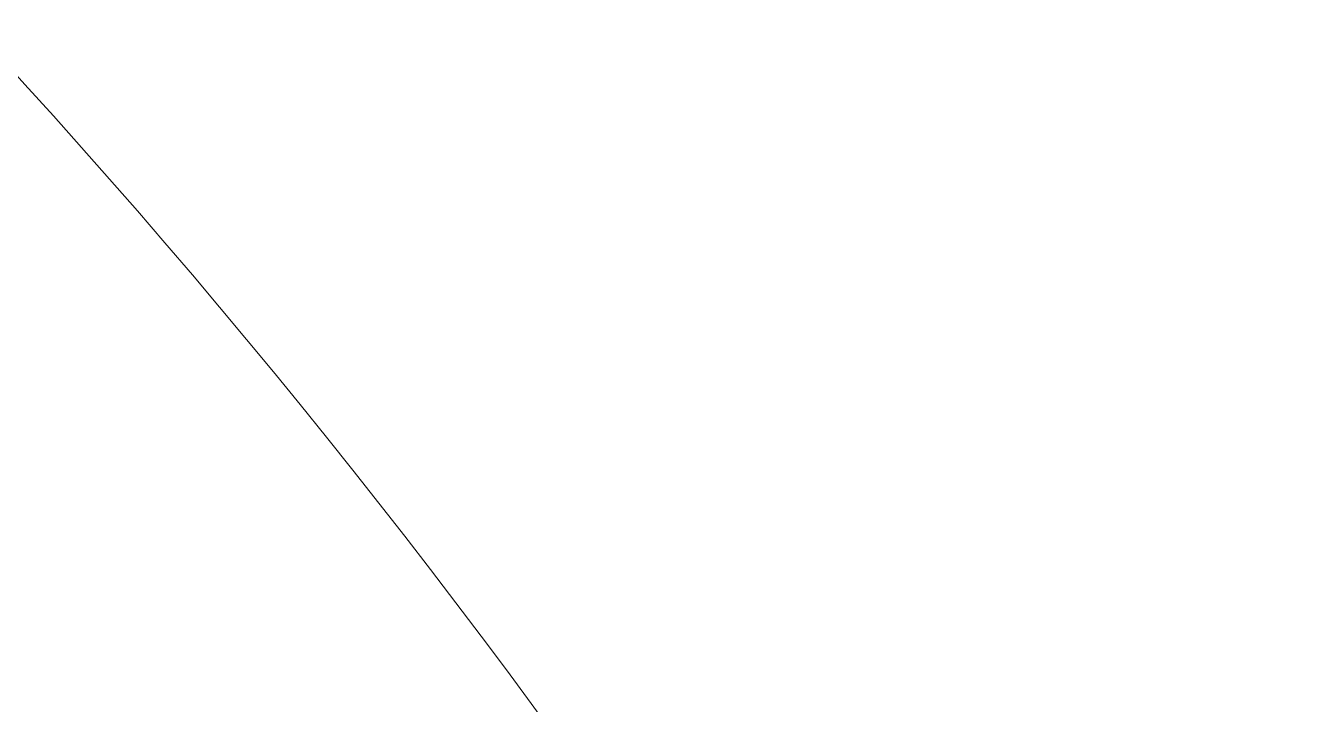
# Model space of a CAD drawing. Extents: x -864 to 2539, y -2536 to -44.
# Drawn here: x 932.4 to 938.99, y -739.73 to -736.23 of the extents above; entities that cross this region are included whole.
import ezdxf

# ---------------------------------------------------------------- set-up
doc = ezdxf.new("R2010")
doc.units = 0
doc.header["$MEASUREMENT"] = 0
doc.layers.add('Layer 1', color=7, linetype='Continuous', lineweight=0)

msp = doc.modelspace()

# ---------------------------------------------------------------- linework, layer by layer
at = {"layer": 'Layer 1'}
for points, knots in [([(978.1801, -956.615), (976.9801, -952.275), (974.89, -948.625), (971.9301, -945.715), (967.1901, -941.0651), (957.91, -935.0551), (943.5701, -927.3251), (930.41, -920.235), (918.0601, -912.845), (906.8201, -905.3351), (940.4401, -868.0651), (957.4801, -817.3051), (957.4801, -754.405), (957.4801, -712.345), (949.6801, -675.1849), (934.29, -643.955), (918.86, -612.635), (895.8101, -588.145), (865.7701, -571.145), (835.78, -554.1849), (799.42, -545.5851), (757.6801, -545.5851), (726.9301, -545.5851), (699.0701, -550.465), (674.87, -560.0851), (650.63, -569.725), (629.7701, -583.845), (612.87, -602.035), (595.9701, -620.205), (582.9, -642.535), (574.0001, -668.405), (565.13, -694.1949), (560.63, -722.955), (560.63, -753.855), (560.63, -784.205), (564.9401, -812.6749), (573.4501, -838.475), (581.9801, -864.345), (594.86, -886.995), (611.7501, -905.795), (628.65, -924.635), (649.84, -939.265), (674.7301, -949.265), (699.5701, -959.255), (728.03, -964.3251), (759.3301, -964.3251), (797.42, -964.3251), (830.12, -957.625), (856.54, -944.4149), (870.34, -954.3051), (883.2401, -963.105), (894.9, -970.5751), (906.85, -978.245), (917.4301, -984.1749), (926.34, -988.225), (935.41, -992.3351), (943.28, -994.4149), (949.7301, -994.4149), (957.88, -994.4149), (964.91, -991.3051), (970.64, -985.145), (970.6801, -985.105), (970.7201, -985.0551), (970.7601, -985.015), (976.4701, -978.8251), (979.37, -972.475), (979.37, -966.155), (979.37, -962.6749), (978.9701, -959.495), (978.1801, -956.615)], [0, 0, 0, 0, 1, 1, 1, 2, 2, 2, 3, 3, 3, 4, 4, 4, 5, 5, 5, 6, 6, 6, 7, 7, 7, 8, 8, 8, 9, 9, 9, 10, 10, 10, 11, 11, 11, 12, 12, 12, 13, 13, 13, 14, 14, 14, 15, 15, 15, 16, 16, 16, 17, 17, 17, 18, 18, 18, 19, 19, 19, 20, 20, 20, 21, 21, 21, 22, 22, 22, 23, 23, 23, 23]), ([(907.0297, -734.2153), (906.897, -734.2683), (906.8441, -734.3611), (906.738, -734.4406), (902.0977, -733.2872), (897.1657, -732.9691), (892.2072, -733.6451), (885.9119, -734.5116), (880.1238, -736.2897), (874.6758, -738.686), (874.4387, -734.733), (874.1137, -730.8471), (873.6881, -727.04), (875.7565, -726.1583), (877.8619, -725.3441), (880.0231, -724.6297), (890.4572, -721.1958), (900.0427, -718.8756), (908.7399, -711.7164), (916.3898, -705.4188), (923.4962, -698.4982), (930.4301, -691.3652), (920.7916, -693.8181), (911.2457, -696.5095), (901.9651, -699.9829), (891.4117, -703.9338), (884.6103, -711.0933), (876.4169, -718.3984), (875.2894, -719.406), (874.1339, -720.3673), (872.9605, -721.2993), (872.3281, -716.7714), (871.561, -712.351), (870.6526, -708.0471), (872.0569, -706.5655), (873.413, -705.0035), (874.7066, -703.3372), (877.7692, -699.3997), (879.9435, -694.9846), (881.2693, -690.4106), (881.3886, -690.3575), (881.508, -690.3046), (881.6273, -690.225), (892.0746, -683.4236), (905.3193, -674.3154), (918.5377, -677.5372), (925.8296, -679.327), (931.6896, -683.1187), (935.6935, -688.3423), (938.2126, -694.4146), (938.5706, -701.3884), (936.4625, -708.5873), (932.6442, -721.6467), (918.14, -728.5673), (907.0297, -734.2153)], [0, 0, 0, 0, 1, 1, 1, 2, 2, 2, 3, 3, 3, 4, 4, 4, 5, 5, 5, 6, 6, 6, 7, 7, 7, 8, 8, 8, 9, 9, 9, 10, 10, 10, 11, 11, 11, 12, 12, 12, 13, 13, 13, 14, 14, 14, 15, 15, 15, 16, 16, 16, 17, 17, 17, 18, 18, 18, 18]), ([(953.4801, -754.405), (953.4801, -764.3169), (953.0494, -773.9185), (952.1945, -783.2079), (949.5822, -782.2243), (946.8727, -781.5072), (944.0859, -781.0029), (948.2754, -771.3245), (949.1372, -761.0097), (946.6447, -751.1856), (943.9003, -741.4408), (937.9872, -732.9425), (929.5286, -726.6583), (933.9435, -722.9061), (937.6823, -718.5442), (940.2278, -713.2277), (944.7775, -716.814), (948.7502, -720.8325), (952.1284, -725.21), (953.0219, -734.6492), (953.4801, -744.3813), (953.4801, -754.405)], [0, 0, 0, 0, 1, 1, 1, 2, 2, 2, 3, 3, 3, 4, 4, 4, 5, 5, 5, 6, 6, 6, 7, 7, 7, 7]), ([(931.3847, -755.2821), (928.1763, -747.049), (921.7196, -740.6454), (913.7648, -736.9199), (917.6891, -734.8251), (921.5074, -732.5978), (925.0473, -730.1052), (925.1534, -730.2113), (925.2462, -730.3042), (925.3788, -730.3969), (933.3734, -735.9256), (938.7827, -743.7212), (941.2752, -752.6305), (941.2752, -752.6305), (941.3415, -752.6174), (941.3415, -752.6174), (943.6351, -761.5797), (942.7866, -771.0328), (938.6236, -779.8228), (938.5573, -779.9688), (938.5573, -780.1013), (938.5175, -780.2471), (934.1954, -779.8625), (929.7672, -779.8361), (925.2992, -779.9953), (930.3373, -772.7828), (932.7238, -764.006), (931.3847, -755.2821)], [0, 0, 0, 0, 1, 1, 1, 2, 2, 2, 3, 3, 3, 4, 4, 4, 5, 5, 5, 6, 6, 6, 7, 7, 7, 8, 8, 8, 9, 9, 9, 9])]:
    msp.add_open_spline(points, degree=3, knots=knots, dxfattribs=at)

doc.saveas('drawing.dxf')
